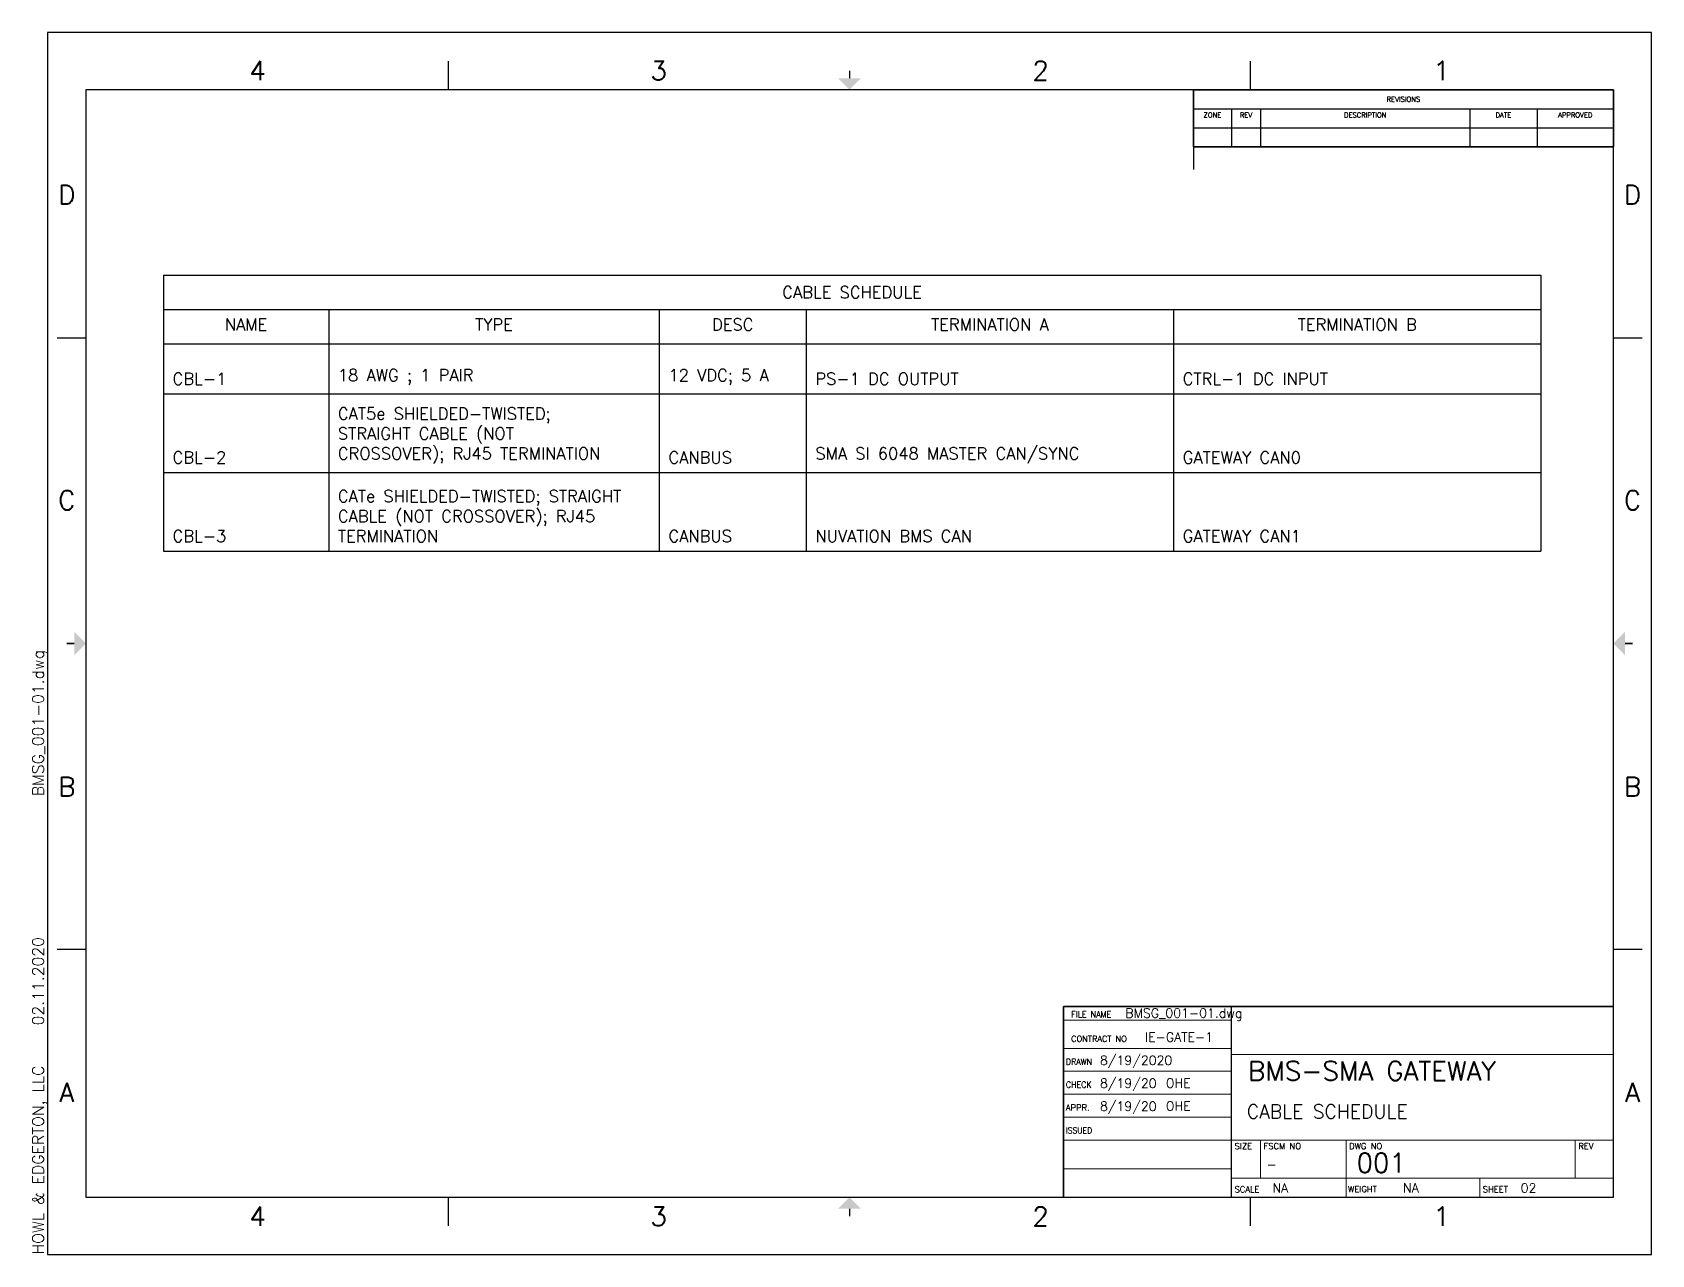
# Paper-space layout 'CABLE SCHEDULE' of a CAD drawing. Header units: inches. Extents: x -0.2 to 21, y 0 to 16.
# The model-space entities are those that its viewports show. They can reach past a viewport. Long polylines and large blocks are cut down to what shows.
import ezdxf
from ezdxf.enums import TextEntityAlignment as Align

# ---------------------------------------------------------------- set-up
doc = ezdxf.new("R2010")
doc.units = ezdxf.units.IN
doc.header["$LTSCALE"] = 0.5
doc.header["$MEASUREMENT"] = 0
doc.layers.add('Title Block', color=7, linetype='Continuous')
doc.styles.add('ACANSTS', font='romans.shx', dxfattribs={"height": 1})
doc.styles.add('Roman', font='romans')

# ---------------------------------------------------------------- blocks, each defined once
blk = doc.blocks.new('*T3')
at = {"layer": 'Title Block', "color": 0, "lineweight": -2}
for p, q in [((0, 0), (0.5, 0)), ((0, 0), (0, -0.25)), ((0.5, 0), (0.88, 0)), ((0.88, 0), (3.62, 0)), ((3.62, 0), (4.5, 0)), ((4.5, 0), (5.5, 0)), ((5.5, 0), (5.5, -0.25)), ((0, -0.25), (0.5, -0.25)), ((0, -0.25), (0, -0.5)), ((0.5, -0.25), (0.88, -0.25)), ((0.5, -0.25), (0.5, -0.5)), ((0.88, -0.25), (3.62, -0.25)), ((0.88, -0.25), (0.88, -0.5)), ((3.62, -0.25), (4.5, -0.25)), ((3.62, -0.25), (3.62, -0.5)), ((4.5, -0.25), (5.5, -0.25)), ((4.5, -0.25), (4.5, -0.5)), ((5.5, -0.25), (5.5, -0.5)), ((0, -0.5), (0.5, -0.5)), ((0, -0.5), (0, -0.75)), ((0.5, -0.5), (0.88, -0.5)), ((0.5, -0.5), (0.5, -0.75)), ((0.88, -0.5), (3.62, -0.5)), ((0.88, -0.5), (0.88, -0.75)), ((3.62, -0.5), (4.5, -0.5)), ((3.62, -0.5), (3.62, -0.75)), ((4.5, -0.5), (5.5, -0.5)), ((4.5, -0.5), (4.5, -0.75)), ((5.5, -0.5), (5.5, -0.75)), ((0, -0.75), (0.5, -0.75)), ((0.5, -0.75), (0.88, -0.75)), ((0.88, -0.75), (3.62, -0.75)), ((3.62, -0.75), (4.5, -0.75)), ((4.5, -0.75), (5.5, -0.75))]:
    blk.add_line(p, q, dxfattribs=at)
at = {"layer": 'Title Block', "color": 0, "char_height": 0.065, "style": 'Roman'}
for s, insert, width, attachment_point in [('REVISIONS', (2.75, -0.125), 5.4, 5), ('ZONE', (0.25, -0.3), 0.4, 2), ('REV', (0.69, -0.3), 0.28, 2), ('DESCRIPTION', (2.25, -0.3), 2.64, 2), ('DATE', (4.06, -0.3), 0.78, 2), ('APPROVED', (5, -0.3), 0.9, 2)]:
    blk.add_mtext(s, dxfattribs=dict(at, insert=insert, width=width, attachment_point=attachment_point))
blk = doc.blocks.new('Title Block')
at = {"layer": 'Title Block'}
for p, q in [((21, 16), (0, 16)), ((0, 16), (0, 0)), ((21, 0), (21, 16)), ((5.25, 15.25), (5.25, 15.625)), ((15.75, 15.25), (15.75, 15.625)), ((20.5, 15.25), (0.5, 15.25)), ((0.5, 15.25), (0.5, 0.75)), ((15, 15.25), (15, 14.203)), ((20.5, 0.75), (20.5, 15.25)), ((0.125, 12), (0.5, 12)), ((20.5, 12), (20.875, 12)), ((0.125, 4), (0.5, 4)), ((20.5, 4), (20.875, 4)), ((15.5, 0.75), (15.5, 3.25)), ((0.5, 0.75), (20.5, 0.75)), ((5.25, 0.375), (5.25, 0.75)), ((15.75, 0.375), (15.75, 0.75)), ((0, 0), (21, 0))]:
    blk.add_line(p, q, dxfattribs=at)
at = {"layer": 'Title Block', "lineweight": 15}
for p, q in [((13.3, 3.07), (15.5, 3.07)), ((15.5, 2.7), (13.3, 2.7)), ((20.5, 2.62), (15.5, 2.62)), ((15.5, 2.4), (13.3, 2.4)), ((15.5, 2.1), (13.3, 2.1)), ((15.5, 1.8), (13.3, 1.8)), ((15.5, 1.5), (13.3, 1.5)), ((20.5, 1.5), (15.5, 1.5)), ((15.88, 1.5), (15.88, 1)), ((17, 1.5), (17, 0.75)), ((20, 1.5), (20, 1)), ((15.5, 1.125), (13.3, 1.125)), ((20.5, 1), (15.5, 1)), ((18.75, 0.75), (18.75, 1))]:
    blk.add_line(p, q, dxfattribs=at)
at = {"layer": 'Title Block', "const_width": 0.02}
for points in [[(10.5, 15.5), (10.5, 15.4)], [(0.25, 8), (0.35, 8)], [(20.75, 8), (20.65, 8)], [(10.5, 0.5), (10.5, 0.6)]]:
    blk.add_lwpolyline(points, dxfattribs=at)
at = {"layer": 'Title Block'}
blk.add_lwpolyline([(20.5, 3.25), (13.3, 3.25), (13.3, 0.75), (20.5, 0.75)], close=True, dxfattribs=at)
for points in [[(10.35, 15.4), (10.65, 15.4), (10.5, 15.25)], [(0.35, 7.85), (0.35, 8.15), (0.5, 8)], [(20.65, 7.85), (20.65, 8.15), (20.5, 8)], [(10.35, 0.6), (10.65, 0.6), (10.5, 0.75)]]:
    blk.add_solid(points, dxfattribs=at)
blk.add_blockref('*T3', (15, 15.25))
at = {"layer": 'Title Block', "style": 'Roman'}
for s, p in [('4', (2.75, 15.5)), ('3', (8, 15.5)), ('2', (13, 15.5)), ('1', (18.25, 15.5)), ('D', (0.25, 13.875)), ('D', (20.75, 13.875)), ('C', (0.25, 9.875)), ('C', (20.75, 9.875)), ('B', (0.25, 6.125)), ('B', (20.75, 6.125)), ('A', (0.25, 2.125)), ('A', (20.75, 2.125)), ('4', (2.75, 0.5)), ('3', (8, 0.5)), ('2', (13, 0.5)), ('1', (18.25, 0.5))]:
    blk.add_text(s, height=0.25, dxfattribs=at).set_placement(p, align=Align.MIDDLE_CENTER)
at = {"layer": 'Title Block', "lineweight": 15, "style": 'ACANSTS'}
for s, width, p in [('FILE NAME', 0.951562, (13.401, 3.105)), ('CONTRACT NO', 0.979028, (13.401, 2.785)), ('DRAWN', 0.942857, (13.331, 2.485))]:
    blk.add_text(s, height=0.08, dxfattribs=dict(at, width=width)).set_placement(p)
for s, width, p in [('CHECK', 0.942857, (13.331, 2.225)), ('ISSUED', 0.90932, (13.331, 1.625))]:
    blk.add_text(s, height=0.08, dxfattribs=dict(at, width=width)).set_placement(p, align=Align.MIDDLE_LEFT)
for s, p in [('APPR.', (13.331, 1.925)), ('SCALE', (15.54, 0.855)), ('SHEET', (18.79, 0.855))]:
    blk.add_text(s, height=0.08, dxfattribs=at).set_placement(p, align=Align.MIDDLE_LEFT)
for s, p in [('SIZE', (15.54, 1.38)), ('FSCM NO', (15.92, 1.38)), ('DWG NO', (17.04, 1.38)), ('REV', (20.04, 1.38)), ('WEIGHT', (17.025, 0.817))]:
    blk.add_text(s, height=0.08, dxfattribs=at).set_placement(p)
at = {"layer": 'Title Block', "color": 0, "style": 'Roman', "flags": 8}
for tag, p in [('FNAME', (-0.05, 6)), ('REVDATE', (-0.05, 3)), ('USER', (-0.05, 0))]:
    blk.add_attdef(tag, p, '', height=0.15, rotation=90, dxfattribs=at)
at = {"layer": 'Title Block', "lineweight": 15, "style": 'ACANSTS'}
for tag, p in [('CHECK_DATE', (14.109, 3.101)), ('CONTRACT_NUMBER', (14.368, 2.787)), ('CHECK_DATE', (13.778, 2.484)), ('CHECK_DATE', (13.778, 2.184)), ('CHECKED_BY', (14.64, 2.185)), ('APPROVAL_DATE', (13.778, 1.883)), ('APPROVED_BY', (14.64, 1.885)), ('ISSUE_DATE', (13.784, 1.588)), ('ISSUED_BY', (14.64, 1.585)), ('FSCM', (15.96, 1.12)), ('WEIGHT', (17.746, 0.815))]:
    blk.add_attdef(tag, p, '', height=0.12, dxfattribs=at)
at = {"layer": 'Title Block', "lineweight": 30, "style": 'ACANSTS'}
for tag, p in [('DESIGN_ACTIVITY', (15.675, 2.705)), ('DRAWING_SUBTITLE', (15.699, 1.784))]:
    blk.add_attdef(tag, p, '', height=0.18, dxfattribs=at)
at = {"layer": 'Title Block', "style": 'Roman', "flags": 8}
for tag, height, p in [('SHEETNAME', 0.25, (15.716, 2.53)), ('SHEET', 0.25, (17.138, 1.326)), ('SCALE', 0.12, (16.036, 0.931)), ('SHEETNUMBER', 0.12, (19.286, 0.931))]:
    blk.add_attdef(tag, text='', height=height, dxfattribs=at).set_placement(p, align=Align.TOP_LEFT)
at = {"layer": 'Title Block', "lineweight": 15, "style": 'ACANSTS'}
for tag, p in [('SIZE', (15.696, 1.105)), ('REVISION', (20.255, 1.1))]:
    blk.add_attdef(tag, text='', height=0.12, dxfattribs=at).set_placement(p, align=Align.CENTER)
blk = doc.blocks.new('*T21')
at = {"color": 0, "linetype": 'ByBlock', "lineweight": -2, "transparency": 16777216}
for p, q in [((0, 0), (7.5, 0)), ((0, 0), (0, -1.5029)), ((7.5, 0), (7.5, -1.5029)), ((0, -0.1867), (7.5, -0.1867)), ((0.9, -0.1867), (0.9, -1.5029)), ((2.7, -0.1867), (2.7, -1.5029)), ((3.5, -0.1867), (3.5, -1.5029)), ((5.5, -0.1867), (5.5, -1.5029)), ((0, -0.3733), (7.5, -0.3733)), ((0, -0.6467), (7.5, -0.6467)), ((0, -1.0748), (7.5, -1.0748)), ((0, -1.5029), (7.5, -1.5029))]:
    blk.add_line(p, q, dxfattribs=at)
at = {"color": 0, "transparency": 16777216, "char_height": 0.065, "style": 'Roman'}
for s, insert, width, attachment_point in [('CABLE SCHEDULE', (3.75, -0.0933), 7.4, 5), ('NAME', (0.45, -0.2367), 0.8, 2), ('TYPE', (1.8, -0.2367), 1.7, 2), ('DESC', (3.1, -0.2367), 0.7, 2), ('TERMINATION A', (4.5, -0.2367), 1.9, 2), ('TERMINATION B', (6.5, -0.2367), 1.9, 2), ('18 AWG ; 1 PAIR', (0.95, -0.5967), 1.7, 7), ('12 VDC; 5 A', (2.75, -0.5967), 0.7, 7), ('CBL-1', (0.05, -0.5967), 0.8, 7), ('PS-1 DC OUTPUT', (3.55, -0.5967), 1.9, 7), ('CTRL-1 DC INPUT', (5.55, -0.5967), 1.9, 7), ('CAT5e SHIELDED-TWISTED; STRAIGHT CABLE (NOT CROSSOVER); RJ45 TERMINATION', (0.95, -1.0248), 1.7, 7), ('CBL-2', (0.05, -1.0248), 0.8, 7), ('CANBUS', (2.75, -1.0248), 0.7, 7), ('SMA SI 6048 MASTER CAN/SYNC', (3.55, -1.0248), 1.9, 7), ('GATEWAY CAN0', (5.55, -1.0248), 1.9, 7), ('CATe SHIELDED-TWISTED; STRAIGHT CABLE (NOT CROSSOVER); RJ45 TERMINATION', (0.95, -1.4529), 1.7, 7), ('CBL-3', (0.05, -1.4529), 0.8, 7), ('CANBUS', (2.75, -1.4529), 0.7, 7), ('NUVATION BMS CAN', (3.55, -1.4529), 1.9, 7), ('GATEWAY CAN1', (5.55, -1.4529), 1.9, 7)]:
    blk.add_mtext(s, dxfattribs=dict(at, insert=insert, width=width, attachment_point=attachment_point))

msp = doc.modelspace()

# ---------------------------------------------------------------- block references
msp.add_blockref('*T21', (22.1, 8.2))

psp = doc.layouts.new('CABLE SCHEDULE')

# ---------------------------------------------------------------- linework, layer by layer
psp.add_lwpolyline([(0.5, 15.25), (0.5, 0.75), (13.3, 0.75), (13.3, 3.25), (20.5, 3.25), (20.5, 14.5), (15, 14.5), (15, 15.25), (0.5, 15.25)], close=True)

# ---------------------------------------------------------------- block references
ref = psp.add_blockref('Title Block', (0, 0))
ref.add_attrib('SHEETNUMBER', '02', dxfattribs={"layer": 'Title Block', "height": 0.12, "style": 'Roman'}).set_placement((19.286, 0.931), align=Align.TOP_LEFT)
ref.add_attrib('SCALE', 'NA', dxfattribs={"layer": 'Title Block', "height": 0.12, "style": 'Roman'}).set_placement((16.036, 0.931), align=Align.TOP_LEFT)
ref.add_attrib('SHEET', '001', dxfattribs={"layer": 'Title Block', "height": 0.25, "style": 'Roman'}).set_placement((17.138, 1.326), align=Align.TOP_LEFT)
ref.add_attrib('SHEETNAME', 'BMS-SMA GATEWAY', dxfattribs={"layer": 'Title Block', "height": 0.25, "style": 'Roman'}).set_placement((15.716, 2.53), align=Align.TOP_LEFT)
ref.add_attrib('CHECK_DATE', 'BMSG_001-01.dwg', (14.109, 3.101), dxfattribs={"layer": 'Title Block', "lineweight": 15, "height": 0.12, "style": 'ACANSTS'})
ref.add_attrib('CHECK_DATE', '8/19/2020', (13.778, 2.484), dxfattribs={"layer": 'Title Block', "lineweight": 15, "height": 0.12, "style": 'ACANSTS'})
ref.add_attrib('DRAWING_SUBTITLE', 'CABLE SCHEDULE', (15.699, 1.784), dxfattribs={"layer": 'Title Block', "lineweight": 30, "height": 0.18, "style": 'ACANSTS'})
ref.add_attrib('FSCM', '-', (15.96, 1.12), dxfattribs={"layer": 'Title Block', "lineweight": 15, "height": 0.12, "style": 'ACANSTS'})
ref.add_attrib('APPROVED_BY', 'OHE', (14.64, 1.885), dxfattribs={"layer": 'Title Block', "lineweight": 15, "height": 0.12, "style": 'ACANSTS'})
ref.add_attrib('APPROVAL_DATE', '8/19/20', (13.778, 1.883), dxfattribs={"layer": 'Title Block', "lineweight": 15, "height": 0.12, "style": 'ACANSTS'})
ref.add_attrib('CHECKED_BY', 'OHE', (14.64, 2.185), dxfattribs={"layer": 'Title Block', "lineweight": 15, "height": 0.12, "style": 'ACANSTS'})
ref.add_attrib('CONTRACT_NUMBER', 'IE-GATE-1', (14.368, 2.787), dxfattribs={"layer": 'Title Block', "lineweight": 15, "height": 0.12, "style": 'ACANSTS'})
ref.add_attrib('CHECK_DATE', '8/19/20', (13.778, 2.184), dxfattribs={"layer": 'Title Block', "lineweight": 15, "height": 0.12, "style": 'ACANSTS'})
ref.add_attrib('WEIGHT', 'NA', (17.746, 0.815), dxfattribs={"layer": 'Title Block', "lineweight": 15, "height": 0.12, "style": 'ACANSTS'})
ref.add_attrib('FNAME', 'BMSG_001-01.dwg', (-0.05, 6), dxfattribs={"layer": 'Title Block', "color": 0, "height": 0.15, "rotation": 90, "style": 'Roman'})
ref.add_attrib('REVDATE', '02.11.2020', (-0.05, 3), dxfattribs={"layer": 'Title Block', "color": 0, "height": 0.15, "rotation": 90, "style": 'Roman'})
ref.add_attrib('USER', 'HOWL & EDGERTON, LLC', (-0.05, 0), dxfattribs={"layer": 'Title Block', "color": 0, "height": 0.15, "rotation": 90, "style": 'Roman'})

# ---------------------------------------------------------------- viewports
at = {"layer": '0'}
vp = psp.add_viewport(center=(10.5, 8), size=(20, 14.5), view_center_point=(25.8365, 6.1946), view_height=6.030137, dxfattribs=at)
vp.dxf.flags = 0x10000  # cut along an outline
vp.dxf.clipping_boundary_handle = psp.add_lwpolyline([(0.5, 15.25), (0.5, 0.75), (13.3, 0.75), (13.3, 3.25), (20.5, 3.25), (20.5, 14.5), (15, 14.5), (15, 15.25), (0.5, 15.25)], format="xyb", close=True, dxfattribs={"invisible": 1}).dxf.handle

doc.saveas('drawing.dxf')
